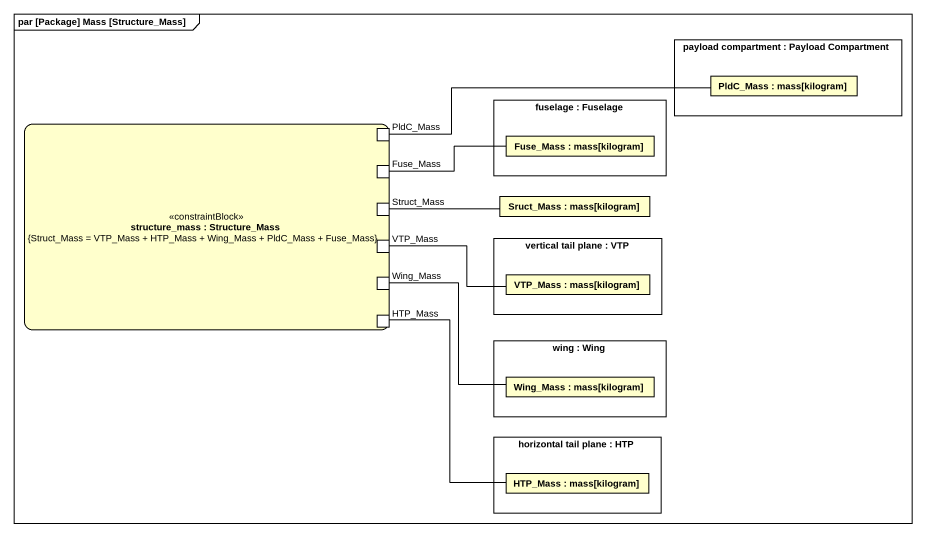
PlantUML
@startuml
mainframe par [Package] Mass [Structure_Mass]
rectangle "payload compartment : Payload Compartment" as payload_compartment {
  rectangle "PldC_Mass : mass[kilogram]" as PldC_Mass
}
rectangle "structure_mass : Structure_Mass\n{Struct_Mass = VTP_Mass + HTP_Mass + Wing_Mass + PldC_Mass + Fuse_Mass}" as structure_mass <<constraintBlock>> {
  port "PldC_Mass" as PldC_Mass_2
  port Fuse_Mass
  port Struct_Mass
  port VTP_Mass
  port Wing_Mass
  port HTP_Mass
}
rectangle "fuselage : Fuselage" as fuselage {
  rectangle "Fuse_Mass : mass[kilogram]" as Fuse_Mass_2
}
rectangle "Sruct_Mass : mass[kilogram]" as Sruct_Mass
rectangle "vertical tail plane : VTP" as vertical_tail_plane {
  rectangle "VTP_Mass : mass[kilogram]" as VTP_Mass_2
}
rectangle "wing : Wing" as wing {
  rectangle "Wing_Mass : mass[kilogram]" as Wing_Mass_2
}
rectangle "horizontal tail plane : HTP" as horizontal_tail_plane {
  rectangle "HTP_Mass : mass[kilogram]" as HTP_Mass_2
}
PldC_Mass_2 -right- PldC_Mass
Fuse_Mass -right- Fuse_Mass_2
Struct_Mass -right- Sruct_Mass
VTP_Mass -right- VTP_Mass_2
Wing_Mass -right- Wing_Mass_2
HTP_Mass -- HTP_Mass_2
@enduml
